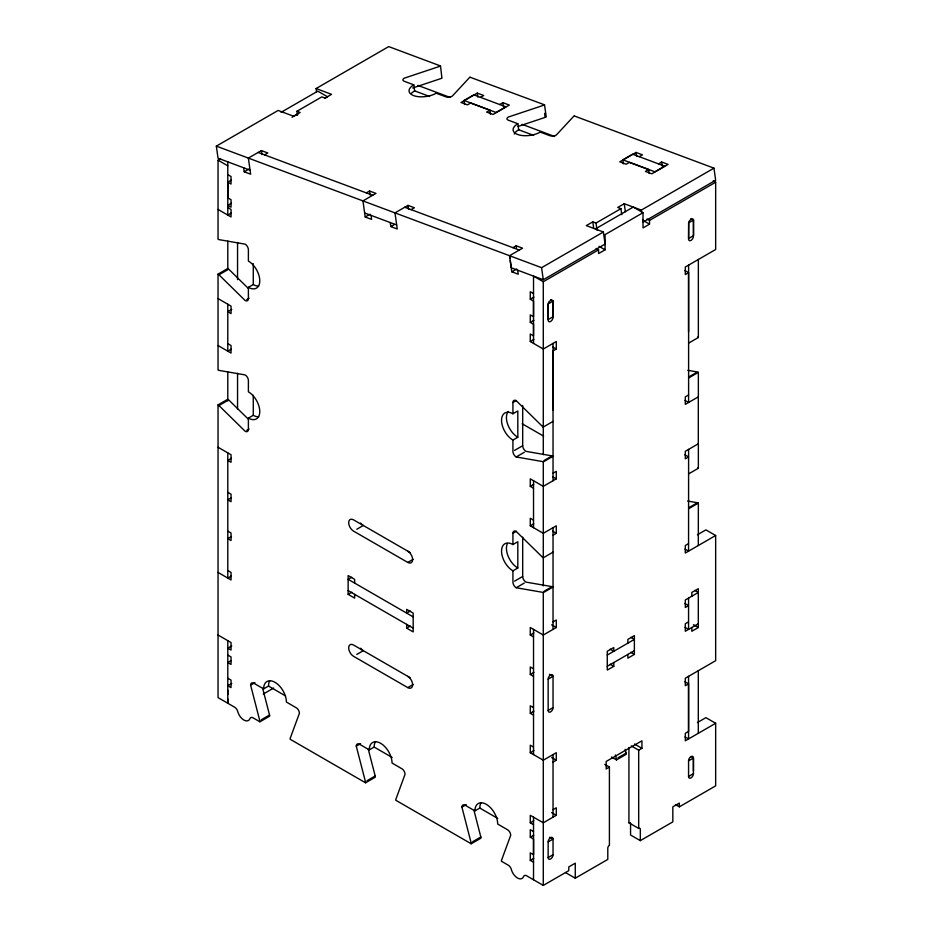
<?xml version="1.0" encoding="UTF-8"?>
<svg xmlns="http://www.w3.org/2000/svg" width="932" height="932" viewBox="0 0 932 932"><rect width="100%" height="100%" fill="white"/><g stroke="black" fill="none" stroke-linecap="round" stroke-linejoin="round"><path stroke-width="1.4" d="M220.546 158.731L218.041 160.188L218.041 239.244A4.602 2.656 60 0 0 218.973 239.629L245.139 244.161A4.602 2.656 60 0 1 248.39 249.799L248.39 261.065A16.1 9.297 60 0 1 259.772 280.777A16.1 9.297 60 0 1 248.39 287.347L248.39 298.613A4.602 2.656 60 0 1 245.139 300.5L218.973 274.812A4.602 2.656 60 0 0 218.041 274.113L227.792 268.474A4.602 2.656 60 0 1 228.724 269.173L248.355 288.442M227.792 698.872L227.792 703.252L227.792 640.657M227.792 694.491L227.792 690.111M231.451 203.223L227.792 205.331L227.792 207.556L231.043 209.444L231.043 216.946L218.041 209.444M231.451 180.062L227.792 182.171L227.792 197.829L231.043 199.704L231.043 207.207L227.792 205.331M553.037 410.313L553.037 350.91L556.288 349.034L556.288 341.52L543.286 349.034L530.273 341.52L530.273 334.005L533.523 335.881L533.523 324.266L530.273 322.39L530.273 314.876L533.523 316.763L533.523 301.106L530.273 299.23L530.273 291.716L533.523 293.603M533.523 879.761L533.523 817.178M543.286 454.723L543.286 426.122M688.562 332.072L688.562 272.668L685.3 274.544L685.3 267.03L715.659 249.508L715.659 182.218L649.534 220.395L649.534 224.158L643.022 227.909L643.022 212.706L605.078 234.608L605.078 249.823L598.577 253.574L598.577 249.823L543.286 281.744L543.286 427.031L553.037 421.392M553.037 301.106L553.037 316.763L548.156 319.571L548.156 303.925L548.89 301.805L551.488 299.801L553.037 301.106L553.037 317.218A3.448 1.992 -60 0 1 550.602 321.447A3.448 1.992 -60 0 1 548.156 320.037L548.156 303.925L553.037 301.106L550.672 299.743M688.562 676.341L688.562 738.936L685.008 736.886M693.431 771.067L693.431 758.019L691.008 756.621A3.448 1.992 -60 0 0 688.562 760.838L688.562 776.484A3.448 1.992 -60 0 0 690.996 777.894A3.448 1.992 -60 0 0 693.431 773.677L693.431 758.019A3.448 1.992 -60 0 0 690.996 756.609M693.536 219.999L693.536 235.645L688.608 238.487L688.608 222.841L693.536 219.999L693.257 219.253L690.996 219.102L688.736 221.863L688.562 238.976A3.448 1.992 -60 0 0 690.996 240.386A3.448 1.992 -60 0 0 693.431 236.169L693.431 220.057L691.09 218.589M698.313 733.298L698.313 670.702M470.008 77.205L544.544 104.838L546.234 116.908A4.602 2.144 -8.2 0 1 545.15 117.385L518.099 126.426M250.067 170.172L218.03 158.195L216.34 146.126L278.144 110.442L293.615 116.232L300.116 112.481L296.924 111.281L297.483 115.3M316.589 92.163L316.088 88.54L388.714 46.6L440.498 65.951L441.943 78.16A4.625 2.132 -8.3 0 1 441.116 78.498L412.701 87.992M281.056 112.341L317.777 91.15L327.54 96.777L325.093 98.186L321.855 96.881L296.924 111.281M325.058 98.081L331.559 94.33L316.088 88.54M292.042 117.269L298.158 113.739M264.537 154.852L267.787 152.976L261.379 150.588L248.366 158.09L250.638 174.191L244.231 171.803L243.66 167.772M244.231 171.803L249.1 168.983M231.346 213.02L227.792 215.071L227.792 161.842M464.066 100.493L473.829 94.866L505.855 106.831L496.104 112.469L464.066 100.493L464.637 104.524M480.434 97.371L483.685 95.495L477.277 93.107L461.014 102.497L467.421 104.885L470.672 103.009L489.894 110.186L490.453 114.217M489.894 110.186L486.644 112.073L493.051 114.461L509.303 105.071L502.907 102.683L499.645 104.559M218.973 274.812L227.105 270.117M366.299 192.889L369.55 191.013L375.957 193.402L362.944 200.916L365.216 217.016L371.612 219.404L371.053 215.385M365.216 217.016L370.086 214.197M248.39 287.347L253.271 284.54A16.1 9.297 60 0 0 258.688 286.077M411.14 209.642L414.39 207.766L407.983 205.378L394.982 212.892L397.242 228.992L390.834 226.593L390.275 222.573M246.77 299.556L249.089 298.217M231.742 309.447L227.792 311.731L231.043 313.606L231.043 306.104L218.041 298.59M390.834 226.593L394.492 224.484M231.346 349.116L227.792 351.166L227.792 304.216M622.856 159.838L632.607 154.199L664.644 166.176L654.881 171.803L622.856 159.838L623.415 163.857M639.212 156.716L642.463 154.84L636.055 152.44L619.792 161.83L626.199 164.23L629.449 162.354L648.672 169.531L649.231 173.562M262.661 688.375L269.534 715.007A4.59 2.645 60 0 1 269.674 716.16L259.911 721.799L253.05 717.838A4.602 2.656 60 0 0 249.986 718.572A9.204 5.312 60 0 1 243.858 720.04A9.204 5.312 60 0 1 237.718 711.489A4.602 2.656 60 0 0 234.654 707.213L218.041 697.625L218.041 404.872L227.792 399.245A4.602 2.656 60 0 1 228.724 399.933L248.355 419.202M218.041 404.872A4.602 2.656 60 0 1 218.973 405.571L227.105 400.877M512.903 247.679L516.153 245.803L522.561 248.192L509.548 255.706L509.886 258.117M648.672 169.531L645.422 171.406L651.829 173.806L668.093 164.416L661.685 162.017L658.435 163.904M218.973 405.571L245.139 431.26A4.602 2.656 60 0 0 248.39 429.384L248.39 418.107L253.271 415.299A16.1 9.297 60 0 0 258.688 416.837M621.784 214.698L620.933 208.663L596.002 223.051L592.799 221.863L586.298 225.614L603.377 231.998L605.078 244.079L543.274 279.751L511.249 267.787L510.235 260.541M642.637 219.486L643.022 222.165L715.659 180.225L713.959 168.156L641.321 210.096L624.242 203.712L617.741 207.463L620.933 208.663M509.559 255.706L511.819 271.806L516.701 268.987M246.77 430.316L249.089 428.976M216.34 146.126L541.585 267.682L603.377 231.998M231.451 458.276L227.792 460.396L231.043 462.272L231.043 454.758L218.041 447.243M530.273 299.23L533.931 297.122M530.273 322.39L533.931 320.282M231.451 497.711L227.792 499.832L231.043 501.707L231.043 494.193L227.792 492.317M530.273 341.52L533.931 339.411M231.451 536.517L227.792 538.638L231.043 540.513L231.043 532.999L227.792 531.124M522.689 405.502L522.689 445.706A4.602 2.656 60 0 0 525.939 451.344L552.105 455.876A4.602 2.656 60 0 1 553.037 456.261L543.286 461.888A4.602 2.656 60 0 0 542.354 461.515L516.177 456.971A4.602 2.656 60 0 1 512.926 451.344L512.926 440.079A16.1 9.297 60 0 1 501.544 420.355A16.1 9.297 60 0 1 512.926 413.785L512.926 402.519L516.41 400.504M231.346 576.023L227.792 578.073L227.792 452.882M512.926 413.785L517.808 410.965L517.808 437.259L512.926 440.079M356.805 529.248L363.317 525.485A6.897 3.984 60 0 1 360.649 523.027M688.608 343.127L698.359 337.489L698.359 259.492M514.557 450.401L522.689 445.706M516.177 456.971L524.308 452.288M543.973 460.571L552.105 455.876M688.841 376.936L695.808 372.917M688.608 377.984L698.359 372.357L698.359 396.834L685.3 404.372L685.3 396.857L688.562 394.982M231.742 645.888L227.792 648.171L231.043 650.047L231.043 642.544L218.041 635.03M351.679 577.269L348.137 579.32L413.179 616.879M553.037 473.223L556.288 471.347L556.288 478.85L543.286 486.364L530.273 478.85L530.273 486.364L533.756 484.349M231.02 660.672L227.769 662.547L231.043 664.446L231.043 656.932L227.792 655.056M354.638 583.071L354.638 579.32L348.137 575.568L348.137 594.336L351.795 592.228M410.127 552.513L353.554 519.858A6.897 3.984 60 0 0 348.673 522.677A6.897 3.984 60 0 0 353.554 531.124L407.762 562.415L413.179 559.293M231.742 683.447L227.792 685.731L231.043 687.606L231.043 680.092L227.769 678.205M522.689 537.147L522.689 576.477A4.602 2.656 60 0 0 525.939 582.104L552.105 586.636A4.602 2.656 60 0 1 553.037 587.02L543.286 592.647A4.602 2.656 60 0 0 542.354 592.274L516.177 587.743A4.602 2.656 60 0 1 512.926 582.104L512.926 570.838A16.1 9.297 60 0 1 501.544 551.127A16.1 9.297 60 0 1 512.926 544.544L512.926 533.279L516.41 531.275M259.911 721.799A4.59 2.645 60 0 0 259.772 720.646L250.615 685.137L254.949 682.632M533.523 520.161L530.273 518.285L530.273 525.799L533.756 523.784M512.926 544.544L517.808 541.737L517.808 568.019L512.926 570.838M250.615 685.137A4.602 2.656 60 0 1 253.865 683.261L263.628 688.888L268.509 686.068A16.1 9.297 60 0 1 269.872 680.605M263.267 694.049L273.717 688.014M410.336 611.008L406.678 613.116L406.678 609.365L413.179 613.116L413.179 631.896L406.678 628.145L406.678 624.382M553.037 535.189L556.288 533.314L556.288 525.799L543.286 533.314L530.273 525.799M356.805 654.427L363.317 650.676A6.897 3.984 60 0 1 360.649 648.218M406.678 628.145L410.336 626.024M261.403 719.702L269.534 715.007M553.037 552.152L543.286 557.79A4.602 2.656 60 0 1 542.354 557.091L516.177 531.403A4.602 2.656 60 0 0 512.926 533.279M688.608 473.887L698.359 468.248L698.359 443.772L685.3 451.309L685.3 458.824L688.562 456.948L684.904 454.839M514.557 581.172L522.689 576.477M516.177 587.743L524.308 583.048M543.973 591.331L552.105 586.636M688.841 507.695L695.808 503.676M688.608 508.755L698.359 503.117L698.313 545.523M410.127 677.704L353.554 645.037A6.897 3.984 60 0 0 348.673 647.857A6.897 3.984 60 0 0 353.554 656.314L407.762 687.606L413.179 684.472M697.404 534.782L705.908 529.865L715.659 535.504L715.659 660.695L685.3 678.216L685.3 685.731L688.562 683.855L688.562 731.422L685.3 733.298L685.3 740.812L715.659 723.279L715.659 785.874L679.346 806.844L675.397 804.561M553.037 621.877L556.288 620.001L556.288 627.516L543.286 635.03L530.273 627.516L530.273 635.03L533.931 632.91M688.562 543.636L685.3 545.523L685.3 553.025L715.659 535.504M368.315 749.375L375.188 776.007A4.602 2.656 60 0 1 375.316 777.16L365.565 782.798A4.602 2.656 60 0 0 365.426 781.645L356.269 746.136L360.602 743.631M356.269 746.136A4.602 2.656 60 0 1 359.519 744.249L369.282 749.887L374.151 747.068A16.1 9.297 60 0 1 375.526 741.604M533.523 668.827L530.273 666.951L530.273 674.465L533.931 672.345M367.057 780.701L375.188 776.007M548.156 679.16L553.037 676.341L553.037 707.633A3.448 1.992 -60 0 1 550.602 711.862A3.448 1.992 -60 0 1 548.156 710.452L548.156 679.16A3.448 1.992 -60 0 1 550.602 674.931A3.448 1.992 -60 0 1 553.037 676.341L549.496 674.29M607.245 655.056L634.354 639.41L630.801 637.36M607.245 666.322L634.354 650.676M533.523 707.633L530.273 705.757L530.273 713.271L533.931 711.151M688.562 621.877L685.3 623.764L685.3 631.267L698.313 623.764M613.78 662.559L613.78 666.31L607.268 670.061L607.268 651.282L613.78 647.53L613.78 651.282L610.122 649.173M627.865 643.15L627.865 639.399L634.377 635.636L634.377 654.415L627.865 658.167L627.865 654.415M548.156 710.452L553.037 707.633M691.812 596.224L691.812 592.461L698.313 588.709L698.313 627.516L691.812 631.267L691.812 627.516M533.523 747.068L530.273 745.192L530.273 752.707L533.931 750.586M473.969 810.374L480.83 837.006A4.602 2.656 60 0 1 480.97 838.159L471.208 843.786A4.602 2.656 60 0 0 471.079 842.633L461.911 807.124L466.256 804.619M553.037 762.096L556.288 760.209L556.288 752.707L543.286 760.209L530.273 752.707M461.911 807.124A4.602 2.656 60 0 1 465.173 805.248L474.924 810.887L479.805 808.067A16.1 9.297 60 0 1 481.18 802.603M472.699 841.701L480.83 837.006M617.974 757.821L626.106 753.126L625.127 749.328M611.462 757.017L616.495 759.918L626.246 754.279A4.602 2.656 60 0 0 626.106 753.126M565.503 872.573L575.265 878.2L607.792 859.421L607.792 848.155A2.295 1.328 -60 0 1 609.412 845.336L609.412 767.094L606.161 768.982L606.161 761.467L641.938 740.812L641.938 748.326L638.688 750.202L631.255 745.903M697.404 722.556L705.908 717.652L715.659 723.279M553.037 809.663L556.288 807.788L556.288 815.29L543.286 822.805L530.273 815.29L530.273 822.805L533.756 820.789M533.523 831.565L530.273 829.69L530.273 837.204L533.756 835.188M548.156 841.899L553.037 839.08L553.037 854.726A3.448 1.992 -60 0 1 550.602 858.954A3.448 1.992 -60 0 1 548.156 857.545L548.156 841.899A3.448 1.992 -60 0 1 550.602 837.67A3.448 1.992 -60 0 1 553.037 839.08L549.787 837.204M688.562 760.838L693.431 758.019M530.273 837.204L533.558 839.103L533.558 854.749L530.273 852.85L530.273 860.364L533.756 858.349M548.156 857.545L553.037 854.726M688.562 776.484L693.431 773.677M474.924 810.887A16.1 9.297 60 0 1 486.306 804.316A16.1 9.297 60 0 1 497.688 824.028L508.045 830.062A4.602 2.656 60 0 1 510.701 835.293L501.544 860.224A4.602 2.656 60 0 0 501.404 861.226L508.266 865.187A4.602 2.656 60 0 1 511.33 869.463A9.204 5.312 60 0 0 517.47 878.002A9.204 5.312 60 0 0 523.598 876.534A4.602 2.656 60 0 1 526.662 875.8L543.286 885.4L568.765 870.686L568.765 866.935L575.265 863.183L575.265 878.2M628.925 747.464L628.925 822.805A2.295 1.328 -60 0 1 630.556 823.748L630.556 835.014L640.319 840.641L672.834 821.873L672.834 806.844L679.346 803.093L679.346 806.844M544.544 104.838L544.3 104.966A4.625 2.167 -8 0 1 543.461 105.316L508.29 117.059A4.602 2.155 -8 0 0 508.231 120.135L517.842 123.735L518.693 129.769A16.1 7.538 -8 0 0 514.289 134.045M687.793 370.307L697.427 371.973A4.602 2.656 60 0 1 698.359 372.357M687.618 501.032L697.427 502.732A4.602 2.656 60 0 1 698.359 503.117M574.275 115.952L713.959 168.156M417.909 85.406L450.249 97.487M522.095 124.34L554.657 136.503M436.223 93.223L445.822 96.811A4.602 2.155 -8 0 0 452.288 96.136L469.437 77.647A4.637 2.155 -8.4 0 1 470.043 77.216M411.245 93.596A16.1 7.538 -8 0 1 414.647 90.882L429.594 96.462M518.693 129.769L533.64 135.35M258.129 152.464L372.707 195.289M404.744 207.254L519.31 250.079M364.645 212.985L396.671 224.962M511.819 271.806L518.227 274.206L517.656 270.175M713.225 180.808L715.659 182.218M643.022 212.706L633.271 207.067L595.327 228.981L597.762 230.379M647.088 218.997L649.534 220.395M643.429 220.639L649.534 224.158M684.904 270.56L688.562 272.668M598.985 246.293L605.078 249.823M596.13 248.413L598.577 249.823M543.286 281.744L533.523 276.105L533.523 343.395M685.055 400.411L688.608 402.461L688.608 265.131M552.629 346.914L556.288 349.034M218.041 160.188L227.792 165.814M227.792 174.668L231.043 176.544L231.043 184.047L227.792 182.171M522.153 423.78L543.636 436.129M685.008 549.099L688.562 551.15L688.608 449.41M552.629 476.741L556.288 478.85M530.273 486.364L533.523 488.24M694.771 590.41L698.313 592.461L685.3 599.975L685.3 607.489L688.562 605.614L684.904 603.493M227.792 343.652L231.043 345.527L231.043 353.042L218.041 345.539M552.629 531.193L556.288 533.314M693.431 624.696L698.313 627.516M685.008 627.341L688.562 629.391L688.562 598.099M684.904 681.735L688.562 683.855M630.719 652.307L634.377 654.415M551.651 624.836L556.288 627.516M610.122 664.201L613.78 666.31M530.273 635.03L533.523 636.906M530.273 674.465L533.523 676.341M634.506 744.027L641.938 748.326M348.137 590.585L413.179 628.145M348.137 594.336L354.638 598.099L354.638 594.336M530.273 713.271L533.523 715.147M604.763 764.415L609.412 767.094M227.792 570.559L231.043 572.434L231.043 579.949L218.041 572.434M551.651 757.53L556.288 760.209M628.925 822.805L638.688 828.443A2.295 1.328 -60 0 1 640.319 829.375L640.319 840.641M551.651 812.611L556.288 815.29M530.273 822.805L533.523 824.68M268.509 686.068L285.576 695.936M374.151 747.068L392.174 757.471M479.805 808.067L497.781 818.447M530.273 860.364L533.523 862.24M365.565 782.798L290.108 739.227A4.602 2.656 60 0 1 290.236 738.237L299.405 713.306A4.602 2.656 60 0 0 296.737 708.075L286.392 702.029A16.1 9.297 60 0 0 275.01 682.317A16.1 9.297 60 0 0 263.628 688.888M471.208 843.786L395.75 800.227A4.602 2.656 60 0 1 395.89 799.237L405.047 774.294A4.602 2.656 60 0 0 402.391 769.063L392.046 763.028A16.1 9.297 60 0 0 380.664 743.317A16.1 9.297 60 0 0 369.282 749.887M615.376 754.955L616.355 758.764A4.602 2.656 60 0 1 616.495 759.918M661.685 162.017L662.244 166.047M636.055 152.44L636.626 156.471M641.321 210.096L641.705 212.776M624.242 203.712L625.372 211.762M596.002 223.051L596.853 229.097M592.799 221.863L593.649 227.897M544.614 113.378L545.173 117.397M541.585 267.682L543.274 279.751M502.907 102.683L503.466 106.702M516.153 245.803L516.433 247.819M477.277 93.107L477.848 97.126M414.647 90.882L413.796 84.847L404.185 81.247A4.602 2.155 -8 0 1 404.232 78.183L439.426 66.44A4.602 2.167 -7.9 0 0 440.51 65.962M407.983 205.378L408.554 209.397M369.55 191.013L370.12 195.033M261.379 150.588L261.939 154.607M698.313 396.857L698.313 443.807M638.688 750.202L638.688 828.443M553.037 343.395L553.037 480.737M553.037 527.675L553.037 629.391M553.037 754.582L553.037 817.178M543.286 461.888L543.286 585.902M543.286 592.647L543.286 885.4M533.523 480.737L533.523 527.675M533.523 629.391L533.523 754.582M253.271 263.639L253.271 284.54M253.271 395.261L253.271 415.299M237.555 242.471L237.555 279.635M237.555 373.278L237.555 409.393M227.792 241.12L227.792 269.721M227.792 371.973L227.792 400.877M218.041 274.113L218.041 370.004A4.602 2.656 60 0 0 218.973 370.388L245.139 374.92A4.602 2.656 60 0 1 248.39 380.559L248.39 391.824A16.1 9.297 60 0 1 259.772 411.536A16.1 9.297 60 0 1 248.39 418.107M517.854 123.735A16.1 7.538 -8 0 0 517.668 134.488A16.1 7.538 -8 0 0 540.257 132.111L549.88 135.699A4.602 2.155 -8 0 0 556.334 135.024L573.483 116.535A4.59 2.155 -7.9 0 1 574.263 115.952M436.223 93.223A16.1 7.549 -8 0 1 413.633 95.612A16.1 7.549 -8 0 1 413.796 84.847M407.762 551.15A6.897 3.984 60 0 1 412.643 559.596A6.897 3.984 60 0 1 407.762 562.415M407.762 676.341A6.897 3.984 60 0 1 412.643 684.787A6.897 3.984 60 0 1 407.762 687.606M512.926 402.519A4.602 2.656 60 0 1 516.177 400.643L542.354 426.332A4.602 2.656 60 0 0 543.286 427.031M517.808 568.019A16.1 9.297 60 0 1 507.381 543.577M517.808 437.259A16.1 9.297 60 0 1 507.789 424.596A16.1 9.297 60 0 1 508.278 411.42M698.359 468.248A4.602 2.656 60 0 1 697.66 467.759M698.359 337.489A4.602 2.656 60 0 1 697.66 337"/></g></svg>
